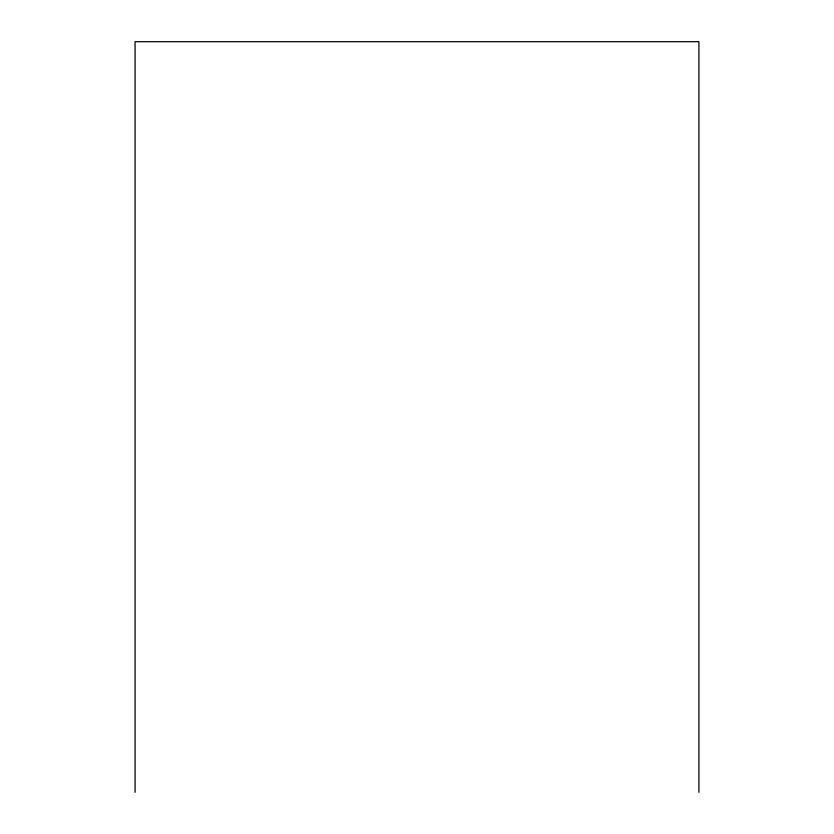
<?xml version="1.0" encoding="UTF-8"?>
<svg xmlns="http://www.w3.org/2000/svg" width="834" height="834" viewBox="0 0 834 834"><rect width="100%" height="100%" fill="white"/><g stroke="black" fill="none" stroke-linecap="round" stroke-linejoin="round"><path stroke-width="1.25" d="M698.913 792.3L698.913 41.7L135.087 41.7L135.087 792.3"/></g></svg>
